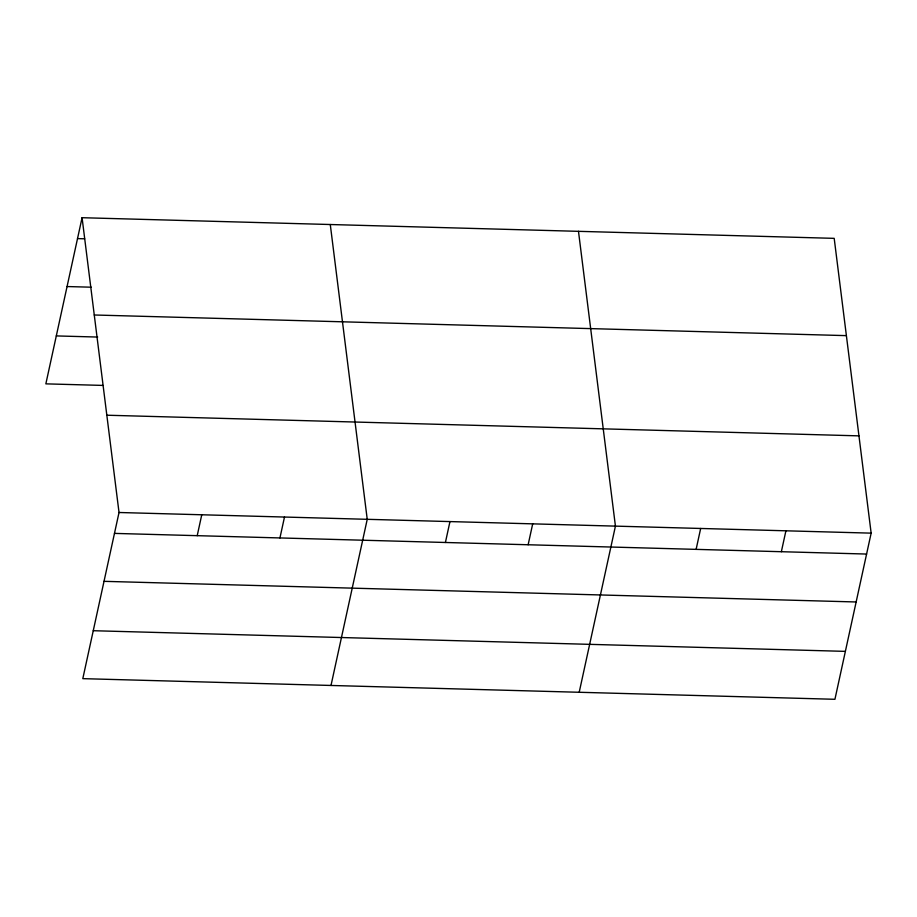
<?xml version="1.0" encoding="UTF-8"?>
<svg xmlns="http://www.w3.org/2000/svg" width="917" height="917" viewBox="0 0 917 917"><rect width="100%" height="100%" fill="white"/><g stroke="black" fill="none" stroke-linecap="round" stroke-linejoin="round"><path stroke-width="1.38" d="M82.071 217.707L119.027 512.5L82.805 678.649L834.928 699.293L871.15 533.144L834.195 238.351L82.071 217.707L45.85 383.856L102.91 385.415M197.212 535.677L201.763 514.769M279.937 537.947L284.499 517.039M331.003 685.469L367.236 519.32L330.28 224.516M445.41 542.486L449.96 521.59M528.135 544.755L532.697 523.859M579.2 692.278L615.433 526.129L578.478 231.325M696.118 549.363L700.668 528.467M781.353 551.713L785.915 530.805M77.521 238.603L84.651 238.798M67.067 286.54L91.322 287.204M94.268 314.99L846.391 335.633M56.304 335.92L97.672 337.055M106.831 415.218L858.954 435.862M119.027 512.5L871.15 533.144M114.476 533.396L866.588 554.051M104.022 581.332L856.146 601.976M93.259 630.713L845.371 651.368"/></g></svg>
